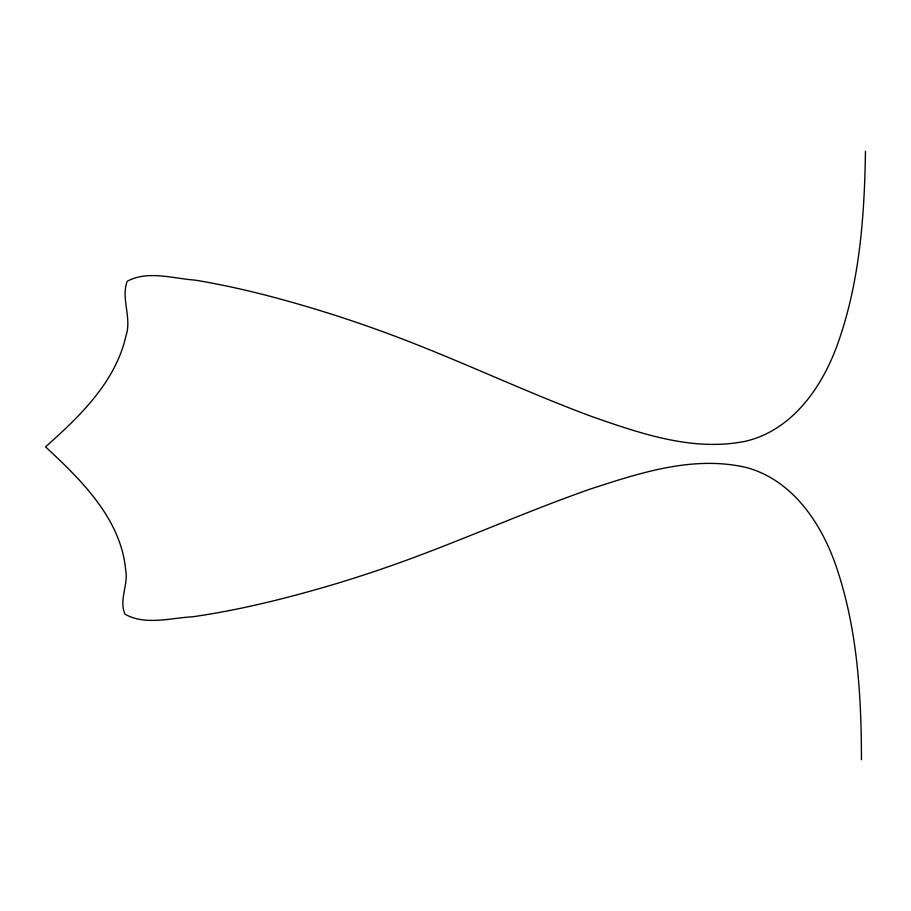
<?xml version="1.0" encoding="UTF-8"?>
<svg xmlns="http://www.w3.org/2000/svg" width="911" height="911" viewBox="0 0 911 911"><rect width="100%" height="100%" fill="white"/><g stroke="black" fill="none" stroke-linecap="round" stroke-linejoin="round"><path stroke-width="1.37" d="M865.45 151.249C864.516 217.16 859.54 284.334 836.651 346.704C821.164 388.541 791.557 430.288 745.858 441.175C692.986 452.061 639.943 433.351 590.567 416.099C527.321 392.482 466.216 363.557 403.209 339.325A1181.567 1005.288 1.2 0 0 333.301 314.716C287.944 300.368 241.893 287.83 194.908 280.098C172.965 278.515 147.639 270.134 127.198 281.283C120.673 298.501 132.22 318.19 125.843 336.25C115.469 382.278 79.451 416.634 45.55 446.868C81.147 479.972 120.867 518.666 125.661 569.83C128.576 584.555 118.692 600.315 125.001 614.162C145.225 625.72 170.71 617.909 192.688 616.781C239.741 610.04 285.963 598.47 331.524 585.078A1181.567 1005.288 1.2 0 0 401.74 561.95C465.054 539.05 526.547 511.413 590.089 489.127C639.738 472.9 693.112 455.352 745.676 467.343C791.272 479.22 820.264 521.525 835.228 563.715C857.251 626.472 861.385 693.761 861.442 759.751"/></g></svg>
